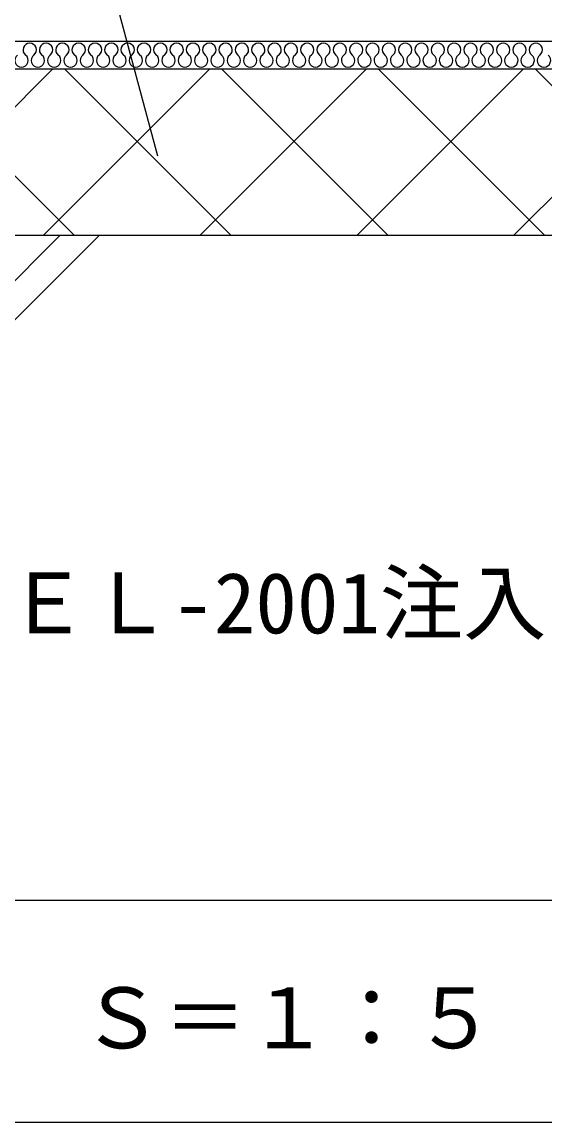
# Model space of a CAD drawing. Units: millimetres, scale not verified. Extents: x -325 to 475, y -613 to 617.
# Drawn here: x 244.5 to 338.8, y -613.5 to -415 of the extents above; entities that cross this region are included whole.
import ezdxf
from ezdxf.enums import TextEntityAlignment as Align

# ---------------------------------------------------------------- set-up
doc = ezdxf.new("R2010")
doc.units = ezdxf.units.MM
doc.header["$LTSCALE"] = 5
for name, color, linetype in [('2-2_in line', 7, 'Continuous'), ('2-A_moji', 7, 'Continuous'), ('2-D_ハッチ他', 4, 'Continuous'), ('2-E_con他', 4, 'Continuous'), ('F-5', 6, 'Continuous'), ('F-7', 1, 'Continuous'), ('F-A', 7, 'Continuous')]:
    doc.layers.add(name, color=color, linetype=linetype)
doc.styles.add('HG丸ｺﾞｼｯｸM-PRO', font='')
doc.styles.add('ＭＳ ゴシック', font='')
doc.styles.get('HG丸ｺﾞｼｯｸM-PRO').set_extended_font_data('HG丸ｺﾞｼｯｸM-PRO')
doc.styles.get('ＭＳ ゴシック').set_extended_font_data('MS Gothic')

msp = doc.modelspace()

# ---------------------------------------------------------------- linework, layer by layer
at = {"layer": '2-2_in line'}
for p, q in [((169.128, -418.497), (449.973, -418.497)), ((192.595, -423.497), (449.973, -423.497)), ((37.973, -453.497), (449.973, -453.497))]:
    msp.add_line(p, q, dxfattribs=at)
at = {"layer": '2-A_moji'}
msp.add_line((268.939, -439.224), (227.804, -285.708), dxfattribs=at)
at = {"layer": '2-D_ハッチ他'}
for p, q in [((220.033, -453.497), (250.033, -423.497)), ((223.842, -423.497), (253.842, -453.497)), ((248.317, -453.497), (278.317, -423.497)), ((252.126, -423.497), (282.126, -453.497)), ((276.601, -453.497), (306.601, -423.497)), ((280.41, -423.497), (310.41, -453.497)), ((304.886, -453.497), (334.886, -423.497)), ((308.694, -423.497), (338.694, -453.497)), ((333.17, -453.497), (363.17, -423.497)), ((336.979, -423.497), (366.979, -453.497))]:
    msp.add_line(p, q, dxfattribs=at)
for centre, start, end in [((245.857, -420.039), 307.52351, 232.47649), ((248.801, -420.039), 307.52351, 232.47649), ((251.745, -420.039), 307.52351, 232.47649), ((254.688, -420.039), 307.52351, 232.47649), ((257.632, -420.039), 307.52351, 232.47649), ((260.576, -420.039), 307.52351, 232.47649), ((263.52, -420.039), 307.52351, 232.47649), ((266.464, -420.039), 307.52351, 232.47649), ((269.408, -420.039), 307.52351, 232.47649), ((272.352, -420.039), 307.52351, 232.47649), ((275.296, -420.039), 307.52351, 232.47649), ((278.24, -420.039), 307.52351, 232.47649), ((281.184, -420.039), 307.52351, 232.47649), ((284.128, -420.039), 307.52351, 232.47649), ((287.072, -420.039), 307.52351, 232.47649), ((290.016, -420.039), 307.52351, 232.47649), ((292.959, -420.039), 307.52351, 232.47649), ((295.903, -420.039), 307.52351, 232.47649), ((298.847, -420.039), 307.52351, 232.47649), ((301.791, -420.039), 307.52351, 232.47649), ((304.735, -420.039), 307.52351, 232.47649), ((307.679, -420.039), 307.52351, 232.47649), ((310.623, -420.039), 307.52351, 232.47649), ((313.567, -420.039), 307.52351, 232.47649), ((316.511, -420.039), 307.52351, 232.47649), ((319.455, -420.039), 307.52351, 232.47649), ((322.399, -420.039), 307.52351, 232.47649), ((325.343, -420.039), 307.52351, 232.47649), ((328.286, -420.039), 307.52351, 232.47649), ((331.23, -420.039), 307.52351, 232.47649), ((334.174, -420.039), 307.52351, 232.47649), ((337.118, -420.039), 307.52351, 232.47649), ((244.385, -421.955), 127.52351, 52.47649), ((247.329, -421.955), 127.52351, 52.47649), ((250.273, -421.955), 127.52351, 52.47649), ((253.217, -421.955), 127.52351, 52.47649), ((256.16, -421.955), 127.52351, 52.47649), ((259.104, -421.955), 127.52351, 52.47649), ((262.048, -421.955), 127.52351, 52.47649), ((264.992, -421.955), 127.52351, 52.47649), ((267.936, -421.955), 127.52351, 52.47649), ((270.88, -421.955), 127.52351, 52.47649), ((273.824, -421.955), 127.52351, 52.47649), ((276.768, -421.955), 127.52351, 52.47649), ((279.712, -421.955), 127.52351, 52.47649), ((282.656, -421.955), 127.52351, 52.47649), ((285.6, -421.955), 127.52351, 52.47649), ((288.544, -421.955), 127.52351, 52.47649), ((291.487, -421.955), 127.52351, 52.47649), ((294.431, -421.955), 127.52351, 52.47649), ((297.375, -421.955), 127.52351, 52.47649), ((300.319, -421.955), 127.52351, 52.47649), ((303.263, -421.955), 127.52351, 52.47649), ((306.207, -421.955), 127.52351, 52.47649), ((309.151, -421.955), 127.52351, 52.47649), ((312.095, -421.955), 127.52351, 52.47649), ((315.039, -421.955), 127.52351, 52.47649), ((317.983, -421.955), 127.52351, 52.47649), ((320.927, -421.955), 127.52351, 52.47649), ((323.871, -421.955), 127.52351, 52.47649), ((326.815, -421.955), 127.52351, 52.47649), ((329.758, -421.955), 127.52351, 52.47649), ((332.702, -421.955), 127.52351, 52.47649), ((335.646, -421.955), 127.52351, 52.47649), ((338.59, -421.955), 127.52351, 52.47649)]:
    msp.add_arc(centre, 1.208, start, end, dxfattribs=at)
at = {"layer": '2-E_con他'}
for p, q in [((173.414, -531.437), (251.354, -453.497)), ((180.485, -531.437), (258.425, -453.497))]:
    msp.add_line(p, q, dxfattribs=at)
at = {"layer": 'F-5'}
msp.add_line((-325.027, -573.497), (474.973, -573.497), dxfattribs=at)
at = {"layer": 'F-7'}
msp.add_line((-325.027, -613.497), (474.973, -613.497), dxfattribs=at)

# ---------------------------------------------------------------- texts
at = {"layer": '2-A_moji', "style": 'ＭＳ ゴシック'}
msp.add_text('ＥＬ-2001注入', height=11, dxfattribs=at).set_placement((241.58, -528.637), align=Align.BOTTOM_LEFT)
at = {"layer": 'F-A', "style": 'HG丸ｺﾞｼｯｸM-PRO'}
msp.add_text('Ｓ＝１：５', height=11, dxfattribs=at).set_placement((254.973, -603.497), align=Align.BOTTOM_LEFT)

doc.saveas('drawing.dxf')
